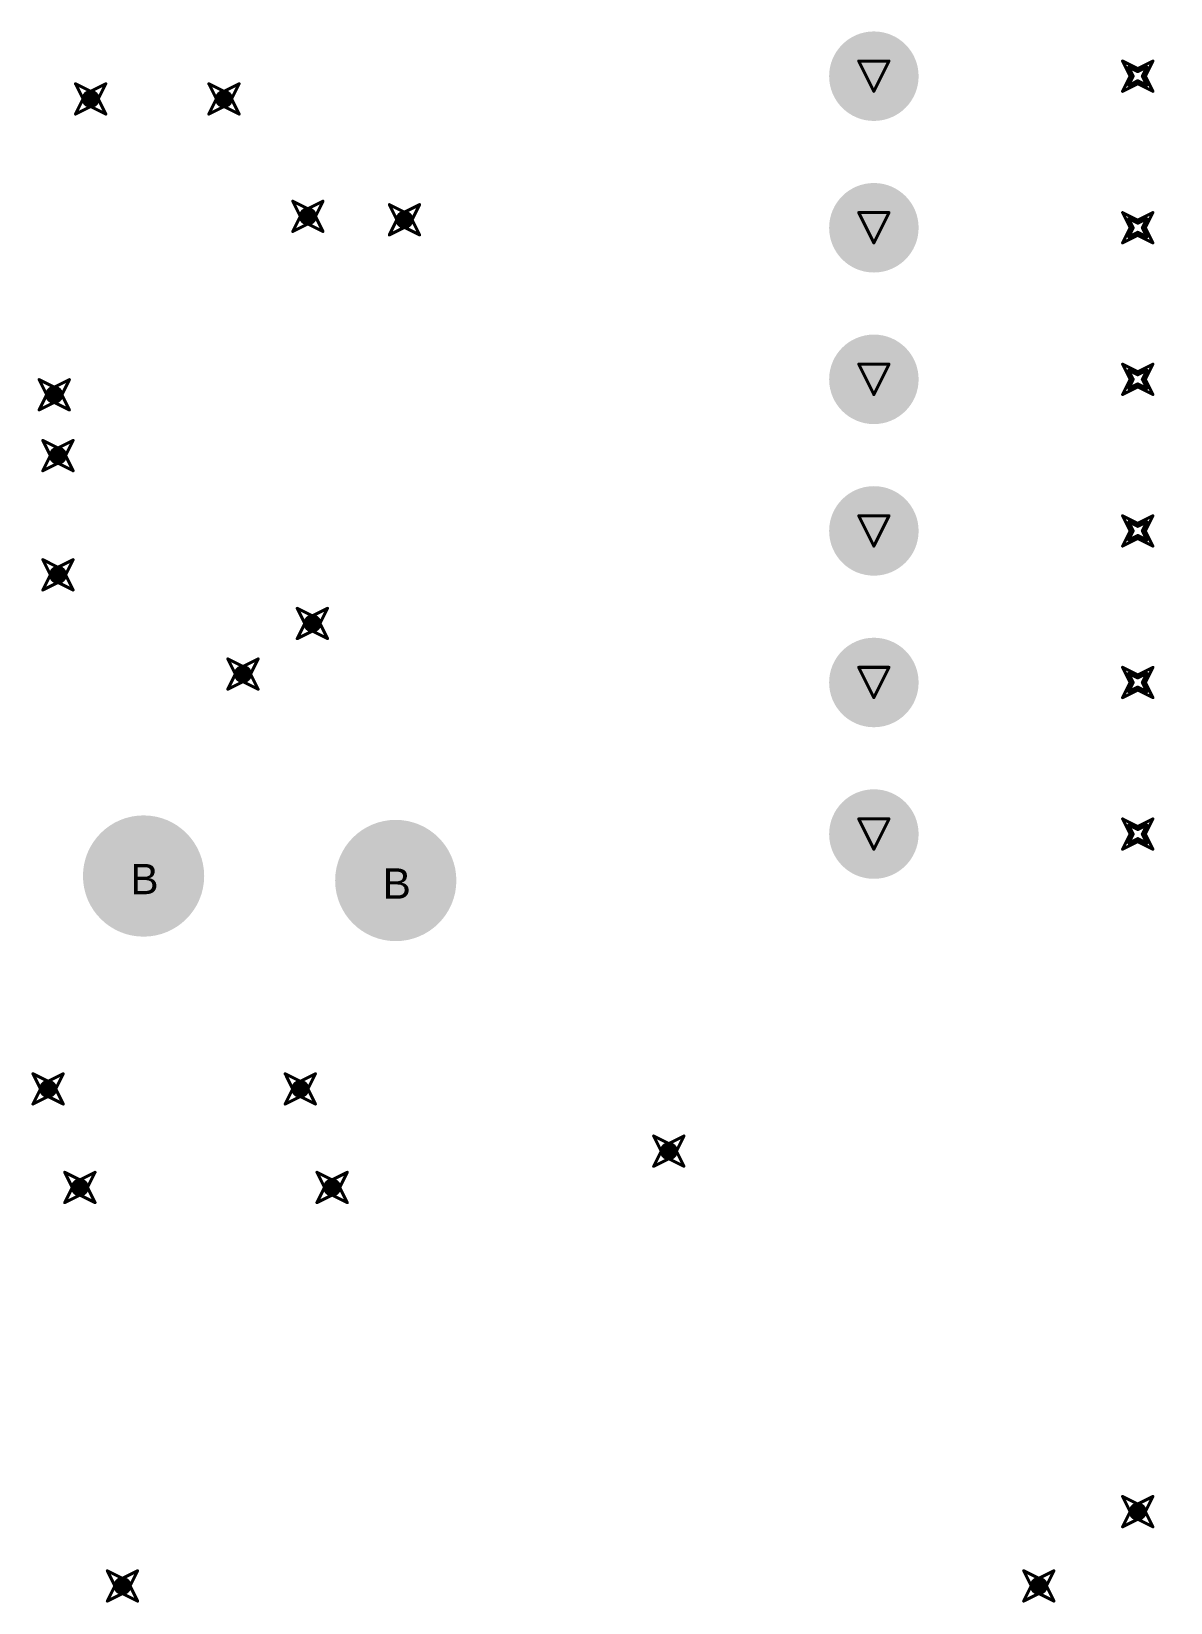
# Model space of a CAD drawing. Header units: millimetres. Extents: x -25 to 478, y -31 to 252.
# Drawn here: x 317.57 to 336.67, y 159.26 to 185.59 of the extents above; entities that cross this region are included whole.
import ezdxf

# ---------------------------------------------------------------- set-up
doc = ezdxf.new("R2010")
doc.units = ezdxf.units.MM
for name, color, linetype in [('DrillDrawing', 1, 'Continuous'), ('MultiLayer', 9, 'Continuous'), ('PadHoleLayer', 156, 'Continuous'), ('ViaHoleLayer', 16, 'Continuous')]:
    doc.layers.add(name, color=color, linetype=linetype)
doc.styles.add('Arial', font='', dxfattribs={"height": 0.2})
doc.styles.get('Arial').set_extended_font_data('Arial')

# ---------------------------------------------------------------- blocks, each defined once
blk = doc.blocks.new('KEYSTONE5002_279')
at = {"layer": 'MultiLayer'}
h = blk.add_hatch(color=9, dxfattribs=at)
edge = h.paths.add_edge_path()
edge.add_arc((0, 0), 1.016, 0, 360)
at = {"layer": 'PadHoleLayer'}
h = blk.add_hatch(color=156, dxfattribs=at)
edge = h.paths.add_edge_path()
edge.add_arc((0, 0), 0.508, 0, 360)
blk = doc.blocks.new('KEYSTONE5002_280')
at = {"layer": 'MultiLayer'}
h = blk.add_hatch(color=9, dxfattribs=at)
edge = h.paths.add_edge_path()
edge.add_arc((0, 0), 1.016, 0, 360)
at = {"layer": 'PadHoleLayer'}
h = blk.add_hatch(color=156, dxfattribs=at)
edge = h.paths.add_edge_path()
edge.add_arc((0, 0), 0.508, 0, 360)
blk = doc.blocks.new('HDR1X15_504')
at = {"layer": 'MultiLayer'}
h = blk.add_hatch(color=9, dxfattribs=at)
edge = h.paths.add_edge_path()
edge.add_arc((22.86, 0), 0.75, 0, 360)
h = blk.add_hatch(color=9, dxfattribs=at)
edge = h.paths.add_edge_path()
edge.add_arc((25.4, 0), 0.75, 0, 360)
h = blk.add_hatch(color=9, dxfattribs=at)
edge = h.paths.add_edge_path()
edge.add_arc((27.94, 0), 0.75, 0, 360)
h = blk.add_hatch(color=9, dxfattribs=at)
edge = h.paths.add_edge_path()
edge.add_arc((30.48, 0), 0.75, 0, 360)
h = blk.add_hatch(color=9, dxfattribs=at)
edge = h.paths.add_edge_path()
edge.add_arc((33.02, 0), 0.75, 0, 360)
h = blk.add_hatch(color=9, dxfattribs=at)
edge = h.paths.add_edge_path()
edge.add_arc((35.56, 0), 0.75, 0, 360)
at = {"layer": 'PadHoleLayer'}
h = blk.add_hatch(color=156, dxfattribs=at)
edge = h.paths.add_edge_path()
edge.add_arc((22.86, 0), 0.45, 0, 360)
h = blk.add_hatch(color=156, dxfattribs=at)
edge = h.paths.add_edge_path()
edge.add_arc((25.4, 0), 0.45, 0, 360)
h = blk.add_hatch(color=156, dxfattribs=at)
edge = h.paths.add_edge_path()
edge.add_arc((27.94, 0), 0.45, 0, 360)
h = blk.add_hatch(color=156, dxfattribs=at)
edge = h.paths.add_edge_path()
edge.add_arc((30.48, 0), 0.45, 0, 360)
h = blk.add_hatch(color=156, dxfattribs=at)
edge = h.paths.add_edge_path()
edge.add_arc((33.02, 0), 0.45, 0, 360)
h = blk.add_hatch(color=156, dxfattribs=at)
edge = h.paths.add_edge_path()
edge.add_arc((35.56, 0), 0.45, 0, 360)
blk = doc.blocks.new('ESP32_LOLIN32_V1_506')
at = {"layer": 'PadHoleLayer'}
h = blk.add_hatch(color=156, dxfattribs=at)
edge = h.paths.add_edge_path()
edge.add_arc((0, -22.86), 0.55, 0, 360)
h = blk.add_hatch(color=156, dxfattribs=at)
edge = h.paths.add_edge_path()
edge.add_arc((0, -25.4), 0.55, 0, 360)
h = blk.add_hatch(color=156, dxfattribs=at)
edge = h.paths.add_edge_path()
edge.add_arc((0, -27.94), 0.55, 0, 360)
h = blk.add_hatch(color=156, dxfattribs=at)
edge = h.paths.add_edge_path()
edge.add_arc((0, -30.48), 0.55, 0, 360)
h = blk.add_hatch(color=156, dxfattribs=at)
edge = h.paths.add_edge_path()
edge.add_arc((0, -33.02), 0.55, 0, 360)
h = blk.add_hatch(color=156, dxfattribs=at)
edge = h.paths.add_edge_path()
edge.add_arc((0, -35.56), 0.55, 0, 360)

msp = doc.modelspace()

# ---------------------------------------------------------------- hatches: boundary and pattern name
at = {"layer": 'ViaHoleLayer'}
h = msp.add_hatch(color=16, dxfattribs=at)
edge = h.paths.add_edge_path()
edge.add_arc((318.567, 184.455), 0.15, 0, 360)
h = msp.add_hatch(color=16, dxfattribs=at)
edge = h.paths.add_edge_path()
edge.add_arc((320.802, 184.455), 0.15, 0, 360)
h = msp.add_hatch(color=16, dxfattribs=at)
edge = h.paths.add_edge_path()
edge.add_arc((322.208, 182.487), 0.15, 0, 360)
h = msp.add_hatch(color=16, dxfattribs=at)
edge = h.paths.add_edge_path()
edge.add_arc((323.827, 182.43), 0.15, 0, 360)
h = msp.add_hatch(color=16, dxfattribs=at)
edge = h.paths.add_edge_path()
edge.add_arc((317.957, 179.497), 0.15, 0, 360)
h = msp.add_hatch(color=16, dxfattribs=at)
edge = h.paths.add_edge_path()
edge.add_arc((318.019, 178.478), 0.15, 0, 360)
h = msp.add_hatch(color=16, dxfattribs=at)
edge = h.paths.add_edge_path()
edge.add_arc((318.019, 176.48), 0.15, 0, 360)
h = msp.add_hatch(color=16, dxfattribs=at)
edge = h.paths.add_edge_path()
edge.add_arc((322.284, 175.665), 0.15, 0, 360)
h = msp.add_hatch(color=16, dxfattribs=at)
edge = h.paths.add_edge_path()
edge.add_arc((321.12, 174.817), 0.15, 0, 360)
h = msp.add_hatch(color=16, dxfattribs=at)
edge = h.paths.add_edge_path()
edge.add_arc((317.854, 167.866), 0.15, 0, 360)
h = msp.add_hatch(color=16, dxfattribs=at)
edge = h.paths.add_edge_path()
edge.add_arc((322.081, 167.866), 0.15, 0, 360)
h = msp.add_hatch(color=16, dxfattribs=at)
edge = h.paths.add_edge_path()
edge.add_arc((328.258, 166.823), 0.15, 0, 360)
h = msp.add_hatch(color=16, dxfattribs=at)
edge = h.paths.add_edge_path()
edge.add_arc((318.387, 166.214), 0.15, 0, 360)
h = msp.add_hatch(color=16, dxfattribs=at)
edge = h.paths.add_edge_path()
edge.add_arc((322.614, 166.214), 0.15, 0, 360)
h = msp.add_hatch(color=16, dxfattribs=at)
edge = h.paths.add_edge_path()
edge.add_arc((336.118, 160.782), 0.15, 0, 360)
h = msp.add_hatch(color=16, dxfattribs=at)
edge = h.paths.add_edge_path()
edge.add_arc((319.1, 159.537), 0.15, 0, 360)
h = msp.add_hatch(color=16, dxfattribs=at)
edge = h.paths.add_edge_path()
edge.add_arc((334.46, 159.537), 0.15, 0, 360)

# ---------------------------------------------------------------- linework, layer by layer
at = {"layer": 'DrillDrawing', "const_width": 0.0508}
for points in [[(331.441, 185.09), (331.949, 185.09)], [(331.441, 185.09), (331.695, 184.582)], [(331.695, 184.582), (331.949, 185.09)], [(335.864, 185.09), (336.118, 184.963)], [(335.864, 185.09), (335.991, 184.836)], [(336.118, 184.963), (336.372, 185.09)], [(336.245, 184.836), (336.372, 185.09)], [(335.864, 184.582), (335.991, 184.836)], [(335.966, 184.988), (336.118, 184.912)], [(335.966, 184.988), (336.042, 184.836)], [(335.966, 184.683), (336.042, 184.836)], [(336.118, 184.912), (336.271, 184.988)], [(336.194, 184.836), (336.271, 184.988)], [(336.194, 184.836), (336.271, 184.683)], [(336.245, 184.836), (336.372, 184.582)], [(318.313, 184.709), (318.567, 184.582)], [(318.313, 184.709), (318.44, 184.455)], [(318.567, 184.582), (318.821, 184.709)], [(318.694, 184.455), (318.821, 184.709)], [(320.548, 184.709), (320.802, 184.582)], [(320.548, 184.709), (320.675, 184.455)], [(320.802, 184.582), (321.056, 184.709)], [(320.929, 184.455), (321.056, 184.709)], [(335.864, 184.582), (336.118, 184.709)], [(335.966, 184.683), (336.118, 184.76)], [(336.118, 184.76), (336.271, 184.683)], [(336.118, 184.709), (336.372, 184.582)], [(318.313, 184.201), (318.44, 184.455)], [(318.313, 184.201), (318.567, 184.328)], [(318.567, 184.328), (318.821, 184.201)], [(318.694, 184.455), (318.821, 184.201)], [(320.548, 184.201), (320.675, 184.455)], [(320.548, 184.201), (320.802, 184.328)], [(320.802, 184.328), (321.056, 184.201)], [(320.929, 184.455), (321.056, 184.201)], [(321.954, 182.741), (322.208, 182.614)], [(321.954, 182.741), (322.081, 182.487)], [(322.208, 182.614), (322.462, 182.741)], [(322.335, 182.487), (322.462, 182.741)], [(321.954, 182.233), (322.081, 182.487)], [(322.335, 182.487), (322.462, 182.233)], [(323.573, 182.684), (323.827, 182.557)], [(323.573, 182.684), (323.7, 182.43)], [(323.573, 182.176), (323.7, 182.43)], [(323.827, 182.557), (324.081, 182.684)], [(323.954, 182.43), (324.081, 182.684)], [(323.954, 182.43), (324.081, 182.176)], [(331.441, 182.55), (331.949, 182.55)], [(331.441, 182.55), (331.695, 182.042)], [(331.695, 182.042), (331.949, 182.55)], [(335.864, 182.55), (336.118, 182.423)], [(335.864, 182.55), (335.991, 182.296)], [(335.966, 182.448), (336.118, 182.372)], [(335.966, 182.448), (336.042, 182.296)], [(336.118, 182.423), (336.372, 182.55)], [(336.118, 182.372), (336.271, 182.448)], [(336.194, 182.296), (336.271, 182.448)], [(336.245, 182.296), (336.372, 182.55)], [(321.954, 182.233), (322.208, 182.36)], [(322.208, 182.36), (322.462, 182.233)], [(323.573, 182.176), (323.827, 182.303)], [(323.827, 182.303), (324.081, 182.176)], [(335.864, 182.042), (335.991, 182.296)], [(335.864, 182.042), (336.118, 182.169)], [(335.966, 182.143), (336.042, 182.296)], [(335.966, 182.143), (336.118, 182.22)], [(336.118, 182.22), (336.271, 182.143)], [(336.118, 182.169), (336.372, 182.042)], [(336.194, 182.296), (336.271, 182.143)], [(336.245, 182.296), (336.372, 182.042)], [(331.441, 180.01), (331.949, 180.01)], [(331.441, 180.01), (331.695, 179.502)], [(331.695, 179.502), (331.949, 180.01)], [(335.864, 180.01), (336.118, 179.883)], [(335.864, 180.01), (335.991, 179.756)], [(335.966, 179.908), (336.118, 179.832)], [(335.966, 179.908), (336.042, 179.756)], [(336.118, 179.883), (336.372, 180.01)], [(336.118, 179.832), (336.271, 179.908)], [(336.194, 179.756), (336.271, 179.908)], [(336.245, 179.756), (336.372, 180.01)], [(317.703, 179.751), (317.957, 179.624)], [(317.703, 179.751), (317.83, 179.497)], [(317.957, 179.624), (318.211, 179.751)], [(318.084, 179.497), (318.211, 179.751)], [(335.864, 179.502), (335.991, 179.756)], [(335.864, 179.502), (336.118, 179.629)], [(335.966, 179.603), (336.042, 179.756)], [(335.966, 179.603), (336.118, 179.68)], [(336.118, 179.68), (336.271, 179.603)], [(336.118, 179.629), (336.372, 179.502)], [(336.194, 179.756), (336.271, 179.603)], [(336.245, 179.756), (336.372, 179.502)], [(317.703, 179.243), (317.83, 179.497)], [(317.703, 179.243), (317.957, 179.37)], [(317.957, 179.37), (318.211, 179.243)], [(318.084, 179.497), (318.211, 179.243)], [(317.765, 178.732), (318.019, 178.605)], [(317.765, 178.732), (317.892, 178.478)], [(318.019, 178.605), (318.273, 178.732)], [(318.146, 178.478), (318.273, 178.732)], [(317.765, 178.224), (317.892, 178.478)], [(317.765, 178.224), (318.019, 178.351)], [(318.019, 178.351), (318.273, 178.224)], [(318.146, 178.478), (318.273, 178.224)], [(331.441, 177.47), (331.949, 177.47)], [(331.441, 177.47), (331.695, 176.962)], [(331.695, 176.962), (331.949, 177.47)], [(335.864, 177.47), (336.118, 177.343)], [(335.864, 177.47), (335.991, 177.216)], [(336.118, 177.343), (336.372, 177.47)], [(336.245, 177.216), (336.372, 177.47)], [(335.864, 176.962), (335.991, 177.216)], [(335.966, 177.368), (336.118, 177.292)], [(335.966, 177.368), (336.042, 177.216)], [(335.966, 177.063), (336.042, 177.216)], [(336.118, 177.292), (336.271, 177.368)], [(336.194, 177.216), (336.271, 177.368)], [(336.194, 177.216), (336.271, 177.063)], [(336.245, 177.216), (336.372, 176.962)], [(335.864, 176.962), (336.118, 177.089)], [(335.966, 177.063), (336.118, 177.14)], [(336.118, 177.14), (336.271, 177.063)], [(336.118, 177.089), (336.372, 176.962)], [(317.765, 176.734), (318.019, 176.607)], [(317.765, 176.734), (317.892, 176.48)], [(318.019, 176.607), (318.273, 176.734)], [(318.146, 176.48), (318.273, 176.734)], [(317.765, 176.226), (317.892, 176.48)], [(318.146, 176.48), (318.273, 176.226)], [(317.765, 176.226), (318.019, 176.353)], [(318.019, 176.353), (318.273, 176.226)], [(322.03, 175.919), (322.284, 175.792)], [(322.03, 175.919), (322.157, 175.665)], [(322.284, 175.792), (322.538, 175.919)], [(322.411, 175.665), (322.538, 175.919)], [(322.03, 175.411), (322.157, 175.665)], [(322.411, 175.665), (322.538, 175.411)], [(322.03, 175.411), (322.284, 175.538)], [(322.284, 175.538), (322.538, 175.411)], [(320.866, 175.071), (321.12, 174.944)], [(320.866, 175.071), (320.993, 174.817)], [(321.12, 174.944), (321.374, 175.071)], [(321.247, 174.817), (321.374, 175.071)], [(320.866, 174.563), (320.993, 174.817)], [(321.247, 174.817), (321.374, 174.563)], [(331.441, 174.93), (331.949, 174.93)], [(331.441, 174.93), (331.695, 174.422)], [(331.695, 174.422), (331.949, 174.93)], [(335.864, 174.93), (336.118, 174.803)], [(335.864, 174.93), (335.991, 174.676)], [(335.966, 174.828), (336.118, 174.752)], [(335.966, 174.828), (336.042, 174.676)], [(336.118, 174.803), (336.372, 174.93)], [(336.118, 174.752), (336.271, 174.828)], [(336.194, 174.676), (336.271, 174.828)], [(336.245, 174.676), (336.372, 174.93)], [(320.866, 174.563), (321.12, 174.69)], [(321.12, 174.69), (321.374, 174.563)], [(335.864, 174.422), (335.991, 174.676)], [(335.864, 174.422), (336.118, 174.549)], [(335.966, 174.523), (336.042, 174.676)], [(335.966, 174.523), (336.118, 174.6)], [(336.118, 174.6), (336.271, 174.523)], [(336.118, 174.549), (336.372, 174.422)], [(336.194, 174.676), (336.271, 174.523)], [(336.245, 174.676), (336.372, 174.422)], [(331.441, 172.39), (331.949, 172.39)], [(331.441, 172.39), (331.695, 171.882)], [(331.695, 171.882), (331.949, 172.39)], [(335.864, 172.39), (336.118, 172.263)], [(335.864, 172.39), (335.991, 172.136)], [(335.966, 172.288), (336.118, 172.212)], [(335.966, 172.288), (336.042, 172.136)], [(336.118, 172.263), (336.372, 172.39)], [(336.118, 172.212), (336.271, 172.288)], [(336.194, 172.136), (336.271, 172.288)], [(336.245, 172.136), (336.372, 172.39)], [(335.864, 171.882), (335.991, 172.136)], [(335.864, 171.882), (336.118, 172.009)], [(335.966, 171.983), (336.042, 172.136)], [(335.966, 171.983), (336.118, 172.06)], [(336.118, 172.06), (336.271, 171.983)], [(336.118, 172.009), (336.372, 171.882)], [(336.194, 172.136), (336.271, 171.983)], [(336.245, 172.136), (336.372, 171.882)], [(317.6, 168.12), (317.854, 167.993)], [(317.6, 168.12), (317.727, 167.866)], [(317.854, 167.993), (318.108, 168.12)], [(317.981, 167.866), (318.108, 168.12)], [(321.827, 168.12), (322.081, 167.993)], [(321.827, 168.12), (321.954, 167.866)], [(322.081, 167.993), (322.335, 168.12)], [(322.208, 167.866), (322.335, 168.12)], [(317.6, 167.612), (317.727, 167.866)], [(317.6, 167.612), (317.854, 167.739)], [(317.854, 167.739), (318.108, 167.612)], [(317.981, 167.866), (318.108, 167.612)], [(321.827, 167.612), (321.954, 167.866)], [(321.827, 167.612), (322.081, 167.739)], [(322.081, 167.739), (322.335, 167.612)], [(322.208, 167.866), (322.335, 167.612)], [(328.004, 167.077), (328.258, 166.95)], [(328.004, 167.077), (328.131, 166.823)], [(328.258, 166.95), (328.512, 167.077)], [(328.385, 166.823), (328.512, 167.077)], [(328.004, 166.569), (328.131, 166.823)], [(328.004, 166.569), (328.258, 166.696)], [(328.258, 166.696), (328.512, 166.569)], [(328.385, 166.823), (328.512, 166.569)], [(318.133, 166.468), (318.387, 166.341)], [(318.133, 166.468), (318.26, 166.214)], [(318.387, 166.341), (318.641, 166.468)], [(318.514, 166.214), (318.641, 166.468)], [(322.36, 166.468), (322.614, 166.341)], [(322.36, 166.468), (322.487, 166.214)], [(322.614, 166.341), (322.868, 166.468)], [(322.741, 166.214), (322.868, 166.468)], [(318.133, 165.96), (318.26, 166.214)], [(318.514, 166.214), (318.641, 165.96)], [(322.36, 165.96), (322.487, 166.214)], [(322.741, 166.214), (322.868, 165.96)], [(318.133, 165.96), (318.387, 166.087)], [(318.387, 166.087), (318.641, 165.96)], [(322.36, 165.96), (322.614, 166.087)], [(322.614, 166.087), (322.868, 165.96)], [(335.864, 161.036), (336.118, 160.909)], [(335.864, 161.036), (335.991, 160.782)], [(336.118, 160.909), (336.372, 161.036)], [(336.245, 160.782), (336.372, 161.036)], [(335.864, 160.528), (335.991, 160.782)], [(335.864, 160.528), (336.118, 160.655)], [(336.118, 160.655), (336.372, 160.528)], [(336.245, 160.782), (336.372, 160.528)], [(318.846, 159.791), (319.1, 159.664)], [(318.846, 159.791), (318.973, 159.537)], [(319.1, 159.664), (319.354, 159.791)], [(319.227, 159.537), (319.354, 159.791)], [(334.206, 159.791), (334.46, 159.664)], [(334.206, 159.791), (334.333, 159.537)], [(334.46, 159.664), (334.714, 159.791)], [(334.587, 159.537), (334.714, 159.791)], [(318.846, 159.283), (318.973, 159.537)], [(319.227, 159.537), (319.354, 159.283)], [(334.206, 159.283), (334.333, 159.537)], [(334.587, 159.537), (334.714, 159.283)], [(318.846, 159.283), (319.1, 159.41)], [(319.1, 159.41), (319.354, 159.283)], [(334.206, 159.283), (334.46, 159.41)], [(334.46, 159.41), (334.714, 159.283)]]:
    msp.add_lwpolyline(points, dxfattribs=at)
at = {"layer": 'DrillDrawing', "const_width": 0.0254}
for points in [[(331.428, 185.09, 1), (331.453, 185.09, 1)], [(331.428, 185.09, 1), (331.453, 185.09, 1)], [(331.936, 185.09, 1), (331.961, 185.09, 1)], [(331.936, 185.09, 1), (331.961, 185.09, 1)], [(335.851, 185.09, 1), (335.877, 185.09, 1)], [(335.851, 185.09, 1), (335.877, 185.09, 1)], [(336.36, 185.09, 1), (336.385, 185.09, 1)], [(336.36, 185.09, 1), (336.385, 185.09, 1)], [(335.953, 184.988, 1), (335.978, 184.988, 1)], [(335.953, 184.988, 1), (335.978, 184.988, 1)], [(335.978, 184.836, 1), (336.004, 184.836, 1)], [(335.978, 184.836, 1), (336.004, 184.836, 1)], [(336.029, 184.836, 1), (336.055, 184.836, 1)], [(336.029, 184.836, 1), (336.055, 184.836, 1)], [(336.106, 184.963, 1), (336.131, 184.963, 1)], [(336.106, 184.963, 1), (336.131, 184.963, 1)], [(336.106, 184.912, 1), (336.131, 184.912, 1)], [(336.106, 184.912, 1), (336.131, 184.912, 1)], [(336.182, 184.836, 1), (336.207, 184.836, 1)], [(336.182, 184.836, 1), (336.207, 184.836, 1)], [(336.233, 184.836, 1), (336.258, 184.836, 1)], [(336.233, 184.836, 1), (336.258, 184.836, 1)], [(336.258, 184.988, 1), (336.283, 184.988, 1)], [(336.258, 184.988, 1), (336.283, 184.988, 1)], [(318.3, 184.709, 1), (318.325, 184.709, 1)], [(318.3, 184.709, 1), (318.325, 184.709, 1)], [(318.554, 184.582, 1), (318.579, 184.582, 1)], [(318.554, 184.582, 1), (318.579, 184.582, 1)], [(318.808, 184.709, 1), (318.834, 184.709, 1)], [(318.808, 184.709, 1), (318.834, 184.709, 1)], [(320.535, 184.709, 1), (320.561, 184.709, 1)], [(320.535, 184.709, 1), (320.561, 184.709, 1)], [(320.789, 184.582, 1), (320.815, 184.582, 1)], [(320.789, 184.582, 1), (320.815, 184.582, 1)], [(321.043, 184.709, 1), (321.069, 184.709, 1)], [(321.043, 184.709, 1), (321.069, 184.709, 1)], [(331.682, 184.582, 1), (331.707, 184.582, 1)], [(331.682, 184.582, 1), (331.707, 184.582, 1)], [(335.851, 184.582, 1), (335.877, 184.582, 1)], [(335.851, 184.582, 1), (335.877, 184.582, 1)], [(335.953, 184.683, 1), (335.978, 184.683, 1)], [(335.953, 184.683, 1), (335.978, 184.683, 1)], [(336.106, 184.76, 1), (336.131, 184.76, 1)], [(336.106, 184.76, 1), (336.131, 184.76, 1)], [(336.106, 184.709, 1), (336.131, 184.709, 1)], [(336.106, 184.709, 1), (336.131, 184.709, 1)], [(336.258, 184.683, 1), (336.283, 184.683, 1)], [(336.258, 184.683, 1), (336.283, 184.683, 1)], [(336.36, 184.582, 1), (336.385, 184.582, 1)], [(336.36, 184.582, 1), (336.385, 184.582, 1)], [(318.427, 184.455, 1), (318.452, 184.455, 1)], [(318.427, 184.455, 1), (318.452, 184.455, 1)], [(318.554, 184.328, 1), (318.579, 184.328, 1)], [(318.554, 184.328, 1), (318.579, 184.328, 1)], [(318.681, 184.455, 1), (318.706, 184.455, 1)], [(318.681, 184.455, 1), (318.706, 184.455, 1)], [(320.662, 184.455, 1), (320.688, 184.455, 1)], [(320.662, 184.455, 1), (320.688, 184.455, 1)], [(320.789, 184.328, 1), (320.815, 184.328, 1)], [(320.789, 184.328, 1), (320.815, 184.328, 1)], [(320.916, 184.455, 1), (320.942, 184.455, 1)], [(320.916, 184.455, 1), (320.942, 184.455, 1)], [(318.3, 184.201, 1), (318.325, 184.201, 1)], [(318.3, 184.201, 1), (318.325, 184.201, 1)], [(318.808, 184.201, 1), (318.834, 184.201, 1)], [(318.808, 184.201, 1), (318.834, 184.201, 1)], [(320.535, 184.201, 1), (320.561, 184.201, 1)], [(320.535, 184.201, 1), (320.561, 184.201, 1)], [(321.043, 184.201, 1), (321.069, 184.201, 1)], [(321.043, 184.201, 1), (321.069, 184.201, 1)], [(321.941, 182.741, 1), (321.966, 182.741, 1)], [(321.941, 182.741, 1), (321.966, 182.741, 1)], [(322.449, 182.741, 1), (322.474, 182.741, 1)], [(322.449, 182.741, 1), (322.474, 182.741, 1)], [(322.068, 182.487, 1), (322.093, 182.487, 1)], [(322.068, 182.487, 1), (322.093, 182.487, 1)], [(322.195, 182.614, 1), (322.22, 182.614, 1)], [(322.195, 182.614, 1), (322.22, 182.614, 1)], [(322.322, 182.487, 1), (322.347, 182.487, 1)], [(322.322, 182.487, 1), (322.347, 182.487, 1)], [(323.561, 182.684, 1), (323.586, 182.684, 1)], [(323.561, 182.684, 1), (323.586, 182.684, 1)], [(323.688, 182.43, 1), (323.713, 182.43, 1)], [(323.688, 182.43, 1), (323.713, 182.43, 1)], [(323.815, 182.557, 1), (323.84, 182.557, 1)], [(323.815, 182.557, 1), (323.84, 182.557, 1)], [(323.942, 182.43, 1), (323.967, 182.43, 1)], [(323.942, 182.43, 1), (323.967, 182.43, 1)], [(324.069, 182.684, 1), (324.094, 182.684, 1)], [(324.069, 182.684, 1), (324.094, 182.684, 1)], [(331.428, 182.55, 1), (331.453, 182.55, 1)], [(331.428, 182.55, 1), (331.453, 182.55, 1)], [(331.936, 182.55, 1), (331.961, 182.55, 1)], [(331.936, 182.55, 1), (331.961, 182.55, 1)], [(335.851, 182.55, 1), (335.877, 182.55, 1)], [(335.851, 182.55, 1), (335.877, 182.55, 1)], [(335.953, 182.448, 1), (335.978, 182.448, 1)], [(335.953, 182.448, 1), (335.978, 182.448, 1)], [(336.258, 182.448, 1), (336.283, 182.448, 1)], [(336.258, 182.448, 1), (336.283, 182.448, 1)], [(336.36, 182.55, 1), (336.385, 182.55, 1)], [(336.36, 182.55, 1), (336.385, 182.55, 1)], [(321.941, 182.233, 1), (321.966, 182.233, 1)], [(321.941, 182.233, 1), (321.966, 182.233, 1)], [(322.195, 182.36, 1), (322.22, 182.36, 1)], [(322.195, 182.36, 1), (322.22, 182.36, 1)], [(322.449, 182.233, 1), (322.474, 182.233, 1)], [(322.449, 182.233, 1), (322.474, 182.233, 1)], [(323.561, 182.176, 1), (323.586, 182.176, 1)], [(323.561, 182.176, 1), (323.586, 182.176, 1)], [(323.815, 182.303, 1), (323.84, 182.303, 1)], [(323.815, 182.303, 1), (323.84, 182.303, 1)], [(324.069, 182.176, 1), (324.094, 182.176, 1)], [(324.069, 182.176, 1), (324.094, 182.176, 1)], [(335.978, 182.296, 1), (336.004, 182.296, 1)], [(335.978, 182.296, 1), (336.004, 182.296, 1)], [(336.029, 182.296, 1), (336.055, 182.296, 1)], [(336.029, 182.296, 1), (336.055, 182.296, 1)], [(336.106, 182.423, 1), (336.131, 182.423, 1)], [(336.106, 182.423, 1), (336.131, 182.423, 1)], [(336.106, 182.372, 1), (336.131, 182.372, 1)], [(336.106, 182.372, 1), (336.131, 182.372, 1)], [(336.106, 182.22, 1), (336.131, 182.22, 1)], [(336.106, 182.22, 1), (336.131, 182.22, 1)], [(336.106, 182.169, 1), (336.131, 182.169, 1)], [(336.106, 182.169, 1), (336.131, 182.169, 1)], [(336.182, 182.296, 1), (336.207, 182.296, 1)], [(336.182, 182.296, 1), (336.207, 182.296, 1)], [(336.233, 182.296, 1), (336.258, 182.296, 1)], [(336.233, 182.296, 1), (336.258, 182.296, 1)], [(331.682, 182.042, 1), (331.707, 182.042, 1)], [(331.682, 182.042, 1), (331.707, 182.042, 1)], [(335.851, 182.042, 1), (335.877, 182.042, 1)], [(335.851, 182.042, 1), (335.877, 182.042, 1)], [(335.953, 182.143, 1), (335.978, 182.143, 1)], [(335.953, 182.143, 1), (335.978, 182.143, 1)], [(336.258, 182.143, 1), (336.283, 182.143, 1)], [(336.258, 182.143, 1), (336.283, 182.143, 1)], [(336.36, 182.042, 1), (336.385, 182.042, 1)], [(336.36, 182.042, 1), (336.385, 182.042, 1)], [(331.428, 180.01, 1), (331.453, 180.01, 1)], [(331.428, 180.01, 1), (331.453, 180.01, 1)], [(331.936, 180.01, 1), (331.961, 180.01, 1)], [(331.936, 180.01, 1), (331.961, 180.01, 1)], [(335.851, 180.01, 1), (335.877, 180.01, 1)], [(335.851, 180.01, 1), (335.877, 180.01, 1)], [(335.953, 179.908, 1), (335.978, 179.908, 1)], [(335.953, 179.908, 1), (335.978, 179.908, 1)], [(336.106, 179.883, 1), (336.131, 179.883, 1)], [(336.106, 179.883, 1), (336.131, 179.883, 1)], [(336.106, 179.832, 1), (336.131, 179.832, 1)], [(336.106, 179.832, 1), (336.131, 179.832, 1)], [(336.258, 179.908, 1), (336.283, 179.908, 1)], [(336.258, 179.908, 1), (336.283, 179.908, 1)], [(336.36, 180.01, 1), (336.385, 180.01, 1)], [(336.36, 180.01, 1), (336.385, 180.01, 1)], [(317.69, 179.751, 1), (317.715, 179.751, 1)], [(317.69, 179.751, 1), (317.715, 179.751, 1)], [(317.944, 179.624, 1), (317.969, 179.624, 1)], [(317.944, 179.624, 1), (317.969, 179.624, 1)], [(318.198, 179.751, 1), (318.223, 179.751, 1)], [(318.198, 179.751, 1), (318.223, 179.751, 1)], [(335.953, 179.603, 1), (335.978, 179.603, 1)], [(335.953, 179.603, 1), (335.978, 179.603, 1)], [(335.978, 179.756, 1), (336.004, 179.756, 1)], [(335.978, 179.756, 1), (336.004, 179.756, 1)], [(336.029, 179.756, 1), (336.055, 179.756, 1)], [(336.029, 179.756, 1), (336.055, 179.756, 1)], [(336.106, 179.68, 1), (336.131, 179.68, 1)], [(336.106, 179.68, 1), (336.131, 179.68, 1)], [(336.106, 179.629, 1), (336.131, 179.629, 1)], [(336.106, 179.629, 1), (336.131, 179.629, 1)], [(336.182, 179.756, 1), (336.207, 179.756, 1)], [(336.182, 179.756, 1), (336.207, 179.756, 1)], [(336.233, 179.756, 1), (336.258, 179.756, 1)], [(336.233, 179.756, 1), (336.258, 179.756, 1)], [(336.258, 179.603, 1), (336.283, 179.603, 1)], [(336.258, 179.603, 1), (336.283, 179.603, 1)], [(317.817, 179.497, 1), (317.842, 179.497, 1)], [(317.817, 179.497, 1), (317.842, 179.497, 1)], [(317.944, 179.37, 1), (317.969, 179.37, 1)], [(317.944, 179.37, 1), (317.969, 179.37, 1)], [(318.071, 179.497, 1), (318.096, 179.497, 1)], [(318.071, 179.497, 1), (318.096, 179.497, 1)], [(331.682, 179.502, 1), (331.707, 179.502, 1)], [(331.682, 179.502, 1), (331.707, 179.502, 1)], [(335.851, 179.502, 1), (335.877, 179.502, 1)], [(335.851, 179.502, 1), (335.877, 179.502, 1)], [(336.36, 179.502, 1), (336.385, 179.502, 1)], [(336.36, 179.502, 1), (336.385, 179.502, 1)], [(317.69, 179.243, 1), (317.715, 179.243, 1)], [(317.69, 179.243, 1), (317.715, 179.243, 1)], [(318.198, 179.243, 1), (318.223, 179.243, 1)], [(318.198, 179.243, 1), (318.223, 179.243, 1)], [(317.752, 178.732, 1), (317.778, 178.732, 1)], [(317.752, 178.732, 1), (317.778, 178.732, 1)], [(318.006, 178.605, 1), (318.032, 178.605, 1)], [(318.006, 178.605, 1), (318.032, 178.605, 1)], [(318.26, 178.732, 1), (318.286, 178.732, 1)], [(318.26, 178.732, 1), (318.286, 178.732, 1)], [(317.752, 178.224, 1), (317.778, 178.224, 1)], [(317.752, 178.224, 1), (317.778, 178.224, 1)], [(317.879, 178.478, 1), (317.905, 178.478, 1)], [(317.879, 178.478, 1), (317.905, 178.478, 1)], [(318.006, 178.351, 1), (318.032, 178.351, 1)], [(318.006, 178.351, 1), (318.032, 178.351, 1)], [(318.133, 178.478, 1), (318.159, 178.478, 1)], [(318.133, 178.478, 1), (318.159, 178.478, 1)], [(318.26, 178.224, 1), (318.286, 178.224, 1)], [(318.26, 178.224, 1), (318.286, 178.224, 1)], [(331.428, 177.47, 1), (331.453, 177.47, 1)], [(331.428, 177.47, 1), (331.453, 177.47, 1)], [(331.936, 177.47, 1), (331.961, 177.47, 1)], [(331.936, 177.47, 1), (331.961, 177.47, 1)], [(335.851, 177.47, 1), (335.877, 177.47, 1)], [(335.851, 177.47, 1), (335.877, 177.47, 1)], [(336.36, 177.47, 1), (336.385, 177.47, 1)], [(336.36, 177.47, 1), (336.385, 177.47, 1)], [(335.953, 177.368, 1), (335.978, 177.368, 1)], [(335.953, 177.368, 1), (335.978, 177.368, 1)], [(335.978, 177.216, 1), (336.004, 177.216, 1)], [(335.978, 177.216, 1), (336.004, 177.216, 1)], [(336.029, 177.216, 1), (336.055, 177.216, 1)], [(336.029, 177.216, 1), (336.055, 177.216, 1)], [(336.106, 177.343, 1), (336.131, 177.343, 1)], [(336.106, 177.343, 1), (336.131, 177.343, 1)], [(336.106, 177.292, 1), (336.131, 177.292, 1)], [(336.106, 177.292, 1), (336.131, 177.292, 1)], [(336.182, 177.216, 1), (336.207, 177.216, 1)], [(336.182, 177.216, 1), (336.207, 177.216, 1)], [(336.233, 177.216, 1), (336.258, 177.216, 1)], [(336.233, 177.216, 1), (336.258, 177.216, 1)], [(336.258, 177.368, 1), (336.283, 177.368, 1)], [(336.258, 177.368, 1), (336.283, 177.368, 1)], [(331.682, 176.962, 1), (331.707, 176.962, 1)], [(331.682, 176.962, 1), (331.707, 176.962, 1)], [(335.851, 176.962, 1), (335.877, 176.962, 1)], [(335.851, 176.962, 1), (335.877, 176.962, 1)], [(335.953, 177.063, 1), (335.978, 177.063, 1)], [(335.953, 177.063, 1), (335.978, 177.063, 1)], [(336.106, 177.14, 1), (336.131, 177.14, 1)], [(336.106, 177.14, 1), (336.131, 177.14, 1)], [(336.106, 177.089, 1), (336.131, 177.089, 1)], [(336.106, 177.089, 1), (336.131, 177.089, 1)], [(336.258, 177.063, 1), (336.283, 177.063, 1)], [(336.258, 177.063, 1), (336.283, 177.063, 1)], [(336.36, 176.962, 1), (336.385, 176.962, 1)], [(336.36, 176.962, 1), (336.385, 176.962, 1)], [(317.752, 176.734, 1), (317.778, 176.734, 1)], [(317.752, 176.734, 1), (317.778, 176.734, 1)], [(318.26, 176.734, 1), (318.286, 176.734, 1)], [(318.26, 176.734, 1), (318.286, 176.734, 1)], [(317.879, 176.48, 1), (317.905, 176.48, 1)], [(317.879, 176.48, 1), (317.905, 176.48, 1)], [(318.006, 176.607, 1), (318.032, 176.607, 1)], [(318.006, 176.607, 1), (318.032, 176.607, 1)], [(318.133, 176.48, 1), (318.159, 176.48, 1)], [(318.133, 176.48, 1), (318.159, 176.48, 1)], [(317.752, 176.226, 1), (317.778, 176.226, 1)], [(317.752, 176.226, 1), (317.778, 176.226, 1)], [(318.006, 176.353, 1), (318.032, 176.353, 1)], [(318.006, 176.353, 1), (318.032, 176.353, 1)], [(318.26, 176.226, 1), (318.286, 176.226, 1)], [(318.26, 176.226, 1), (318.286, 176.226, 1)], [(322.017, 175.919, 1), (322.042, 175.919, 1)], [(322.017, 175.919, 1), (322.042, 175.919, 1)], [(322.525, 175.919, 1), (322.55, 175.919, 1)], [(322.525, 175.919, 1), (322.55, 175.919, 1)], [(322.144, 175.665, 1), (322.169, 175.665, 1)], [(322.144, 175.665, 1), (322.169, 175.665, 1)], [(322.271, 175.792, 1), (322.296, 175.792, 1)], [(322.271, 175.792, 1), (322.296, 175.792, 1)], [(322.398, 175.665, 1), (322.423, 175.665, 1)], [(322.398, 175.665, 1), (322.423, 175.665, 1)], [(322.017, 175.411, 1), (322.042, 175.411, 1)], [(322.017, 175.411, 1), (322.042, 175.411, 1)], [(322.271, 175.538, 1), (322.296, 175.538, 1)], [(322.271, 175.538, 1), (322.296, 175.538, 1)], [(322.525, 175.411, 1), (322.55, 175.411, 1)], [(322.525, 175.411, 1), (322.55, 175.411, 1)], [(320.854, 175.071, 1), (320.879, 175.071, 1)], [(320.854, 175.071, 1), (320.879, 175.071, 1)], [(321.362, 175.071, 1), (321.387, 175.071, 1)], [(321.362, 175.071, 1), (321.387, 175.071, 1)], [(320.981, 174.817, 1), (321.006, 174.817, 1)], [(320.981, 174.817, 1), (321.006, 174.817, 1)], [(321.108, 174.944, 1), (321.133, 174.944, 1)], [(321.108, 174.944, 1), (321.133, 174.944, 1)], [(321.235, 174.817, 1), (321.26, 174.817, 1)], [(321.235, 174.817, 1), (321.26, 174.817, 1)], [(331.428, 174.93, 1), (331.453, 174.93, 1)], [(331.428, 174.93, 1), (331.453, 174.93, 1)], [(331.936, 174.93, 1), (331.961, 174.93, 1)], [(331.936, 174.93, 1), (331.961, 174.93, 1)], [(335.851, 174.93, 1), (335.877, 174.93, 1)], [(335.851, 174.93, 1), (335.877, 174.93, 1)], [(335.953, 174.828, 1), (335.978, 174.828, 1)], [(335.953, 174.828, 1), (335.978, 174.828, 1)], [(336.106, 174.803, 1), (336.131, 174.803, 1)], [(336.106, 174.803, 1), (336.131, 174.803, 1)], [(336.258, 174.828, 1), (336.283, 174.828, 1)], [(336.258, 174.828, 1), (336.283, 174.828, 1)], [(336.36, 174.93, 1), (336.385, 174.93, 1)], [(336.36, 174.93, 1), (336.385, 174.93, 1)], [(320.854, 174.563, 1), (320.879, 174.563, 1)], [(320.854, 174.563, 1), (320.879, 174.563, 1)], [(321.108, 174.69, 1), (321.133, 174.69, 1)], [(321.108, 174.69, 1), (321.133, 174.69, 1)], [(321.362, 174.563, 1), (321.387, 174.563, 1)], [(321.362, 174.563, 1), (321.387, 174.563, 1)], [(335.978, 174.676, 1), (336.004, 174.676, 1)], [(335.978, 174.676, 1), (336.004, 174.676, 1)], [(336.029, 174.676, 1), (336.055, 174.676, 1)], [(336.029, 174.676, 1), (336.055, 174.676, 1)], [(336.106, 174.752, 1), (336.131, 174.752, 1)], [(336.106, 174.752, 1), (336.131, 174.752, 1)], [(336.106, 174.6, 1), (336.131, 174.6, 1)], [(336.106, 174.6, 1), (336.131, 174.6, 1)], [(336.106, 174.549, 1), (336.131, 174.549, 1)], [(336.106, 174.549, 1), (336.131, 174.549, 1)], [(336.182, 174.676, 1), (336.207, 174.676, 1)], [(336.182, 174.676, 1), (336.207, 174.676, 1)], [(336.233, 174.676, 1), (336.258, 174.676, 1)], [(336.233, 174.676, 1), (336.258, 174.676, 1)], [(331.682, 174.422, 1), (331.707, 174.422, 1)], [(331.682, 174.422, 1), (331.707, 174.422, 1)], [(335.851, 174.422, 1), (335.877, 174.422, 1)], [(335.851, 174.422, 1), (335.877, 174.422, 1)], [(335.953, 174.523, 1), (335.978, 174.523, 1)], [(335.953, 174.523, 1), (335.978, 174.523, 1)], [(336.258, 174.523, 1), (336.283, 174.523, 1)], [(336.258, 174.523, 1), (336.283, 174.523, 1)], [(336.36, 174.422, 1), (336.385, 174.422, 1)], [(336.36, 174.422, 1), (336.385, 174.422, 1)], [(331.428, 172.39, 1), (331.453, 172.39, 1)], [(331.428, 172.39, 1), (331.453, 172.39, 1)], [(331.936, 172.39, 1), (331.961, 172.39, 1)], [(331.936, 172.39, 1), (331.961, 172.39, 1)], [(335.851, 172.39, 1), (335.877, 172.39, 1)], [(335.851, 172.39, 1), (335.877, 172.39, 1)], [(335.953, 172.288, 1), (335.978, 172.288, 1)], [(335.953, 172.288, 1), (335.978, 172.288, 1)], [(336.106, 172.263, 1), (336.131, 172.263, 1)], [(336.106, 172.263, 1), (336.131, 172.263, 1)], [(336.106, 172.212, 1), (336.131, 172.212, 1)], [(336.106, 172.212, 1), (336.131, 172.212, 1)], [(336.258, 172.288, 1), (336.283, 172.288, 1)], [(336.258, 172.288, 1), (336.283, 172.288, 1)], [(336.36, 172.39, 1), (336.385, 172.39, 1)], [(336.36, 172.39, 1), (336.385, 172.39, 1)], [(335.953, 171.983, 1), (335.978, 171.983, 1)], [(335.953, 171.983, 1), (335.978, 171.983, 1)], [(335.978, 172.136, 1), (336.004, 172.136, 1)], [(335.978, 172.136, 1), (336.004, 172.136, 1)], [(336.029, 172.136, 1), (336.055, 172.136, 1)], [(336.029, 172.136, 1), (336.055, 172.136, 1)], [(336.106, 172.06, 1), (336.131, 172.06, 1)], [(336.106, 172.06, 1), (336.131, 172.06, 1)], [(336.106, 172.009, 1), (336.131, 172.009, 1)], [(336.106, 172.009, 1), (336.131, 172.009, 1)], [(336.182, 172.136, 1), (336.207, 172.136, 1)], [(336.182, 172.136, 1), (336.207, 172.136, 1)], [(336.233, 172.136, 1), (336.258, 172.136, 1)], [(336.233, 172.136, 1), (336.258, 172.136, 1)], [(336.258, 171.983, 1), (336.283, 171.983, 1)], [(336.258, 171.983, 1), (336.283, 171.983, 1)], [(331.682, 171.882, 1), (331.707, 171.882, 1)], [(331.682, 171.882, 1), (331.707, 171.882, 1)], [(335.851, 171.882, 1), (335.877, 171.882, 1)], [(335.851, 171.882, 1), (335.877, 171.882, 1)], [(336.36, 171.882, 1), (336.385, 171.882, 1)], [(336.36, 171.882, 1), (336.385, 171.882, 1)], [(317.587, 168.12, 1), (317.612, 168.12, 1)], [(317.587, 168.12, 1), (317.612, 168.12, 1)], [(317.841, 167.993, 1), (317.866, 167.993, 1)], [(317.841, 167.993, 1), (317.866, 167.993, 1)], [(318.095, 168.12, 1), (318.12, 168.12, 1)], [(318.095, 168.12, 1), (318.12, 168.12, 1)], [(321.814, 168.12, 1), (321.839, 168.12, 1)], [(321.814, 168.12, 1), (321.839, 168.12, 1)], [(322.068, 167.993, 1), (322.093, 167.993, 1)], [(322.068, 167.993, 1), (322.093, 167.993, 1)], [(322.322, 168.12, 1), (322.347, 168.12, 1)], [(322.322, 168.12, 1), (322.347, 168.12, 1)], [(317.714, 167.866, 1), (317.739, 167.866, 1)], [(317.714, 167.866, 1), (317.739, 167.866, 1)], [(317.841, 167.739, 1), (317.866, 167.739, 1)], [(317.841, 167.739, 1), (317.866, 167.739, 1)], [(317.968, 167.866, 1), (317.993, 167.866, 1)], [(317.968, 167.866, 1), (317.993, 167.866, 1)], [(321.941, 167.866, 1), (321.966, 167.866, 1)], [(321.941, 167.866, 1), (321.966, 167.866, 1)], [(322.068, 167.739, 1), (322.093, 167.739, 1)], [(322.068, 167.739, 1), (322.093, 167.739, 1)], [(322.195, 167.866, 1), (322.22, 167.866, 1)], [(322.195, 167.866, 1), (322.22, 167.866, 1)], [(317.587, 167.612, 1), (317.612, 167.612, 1)], [(317.587, 167.612, 1), (317.612, 167.612, 1)], [(318.095, 167.612, 1), (318.12, 167.612, 1)], [(318.095, 167.612, 1), (318.12, 167.612, 1)], [(321.814, 167.612, 1), (321.839, 167.612, 1)], [(321.814, 167.612, 1), (321.839, 167.612, 1)], [(322.322, 167.612, 1), (322.347, 167.612, 1)], [(322.322, 167.612, 1), (322.347, 167.612, 1)], [(327.991, 167.077, 1), (328.016, 167.077, 1)], [(327.991, 167.077, 1), (328.016, 167.077, 1)], [(328.245, 166.95, 1), (328.27, 166.95, 1)], [(328.245, 166.95, 1), (328.27, 166.95, 1)], [(328.499, 167.077, 1), (328.524, 167.077, 1)], [(328.499, 167.077, 1), (328.524, 167.077, 1)], [(328.118, 166.823, 1), (328.143, 166.823, 1)], [(328.118, 166.823, 1), (328.143, 166.823, 1)], [(328.245, 166.696, 1), (328.27, 166.696, 1)], [(328.245, 166.696, 1), (328.27, 166.696, 1)], [(328.372, 166.823, 1), (328.397, 166.823, 1)], [(328.372, 166.823, 1), (328.397, 166.823, 1)], [(318.12, 166.468, 1), (318.146, 166.468, 1)], [(318.12, 166.468, 1), (318.146, 166.468, 1)], [(318.628, 166.468, 1), (318.654, 166.468, 1)], [(318.628, 166.468, 1), (318.654, 166.468, 1)], [(322.347, 166.468, 1), (322.373, 166.468, 1)], [(322.347, 166.468, 1), (322.373, 166.468, 1)], [(322.855, 166.468, 1), (322.881, 166.468, 1)], [(322.855, 166.468, 1), (322.881, 166.468, 1)], [(327.991, 166.569, 1), (328.016, 166.569, 1)], [(327.991, 166.569, 1), (328.016, 166.569, 1)], [(328.499, 166.569, 1), (328.524, 166.569, 1)], [(328.499, 166.569, 1), (328.524, 166.569, 1)], [(318.247, 166.214, 1), (318.273, 166.214, 1)], [(318.247, 166.214, 1), (318.273, 166.214, 1)], [(318.374, 166.341, 1), (318.4, 166.341, 1)], [(318.374, 166.341, 1), (318.4, 166.341, 1)], [(318.501, 166.214, 1), (318.527, 166.214, 1)], [(318.501, 166.214, 1), (318.527, 166.214, 1)], [(322.474, 166.214, 1), (322.5, 166.214, 1)], [(322.474, 166.214, 1), (322.5, 166.214, 1)], [(322.601, 166.341, 1), (322.627, 166.341, 1)], [(322.601, 166.341, 1), (322.627, 166.341, 1)], [(322.728, 166.214, 1), (322.754, 166.214, 1)], [(322.728, 166.214, 1), (322.754, 166.214, 1)], [(318.12, 165.96, 1), (318.146, 165.96, 1)], [(318.12, 165.96, 1), (318.146, 165.96, 1)], [(318.374, 166.087, 1), (318.4, 166.087, 1)], [(318.374, 166.087, 1), (318.4, 166.087, 1)], [(318.628, 165.96, 1), (318.654, 165.96, 1)], [(318.628, 165.96, 1), (318.654, 165.96, 1)], [(322.347, 165.96, 1), (322.373, 165.96, 1)], [(322.347, 165.96, 1), (322.373, 165.96, 1)], [(322.601, 166.087, 1), (322.627, 166.087, 1)], [(322.601, 166.087, 1), (322.627, 166.087, 1)], [(322.855, 165.96, 1), (322.881, 165.96, 1)], [(322.855, 165.96, 1), (322.881, 165.96, 1)], [(335.851, 161.036, 1), (335.877, 161.036, 1)], [(335.851, 161.036, 1), (335.877, 161.036, 1)], [(336.106, 160.909, 1), (336.131, 160.909, 1)], [(336.106, 160.909, 1), (336.131, 160.909, 1)], [(336.36, 161.036, 1), (336.385, 161.036, 1)], [(336.36, 161.036, 1), (336.385, 161.036, 1)], [(335.978, 160.782, 1), (336.004, 160.782, 1)], [(335.978, 160.782, 1), (336.004, 160.782, 1)], [(336.106, 160.655, 1), (336.131, 160.655, 1)], [(336.106, 160.655, 1), (336.131, 160.655, 1)], [(336.233, 160.782, 1), (336.258, 160.782, 1)], [(336.233, 160.782, 1), (336.258, 160.782, 1)], [(335.851, 160.528, 1), (335.877, 160.528, 1)], [(335.851, 160.528, 1), (335.877, 160.528, 1)], [(336.36, 160.528, 1), (336.385, 160.528, 1)], [(336.36, 160.528, 1), (336.385, 160.528, 1)], [(318.834, 159.791, 1), (318.859, 159.791, 1)], [(318.834, 159.791, 1), (318.859, 159.791, 1)], [(319.341, 159.791, 1), (319.367, 159.791, 1)], [(319.341, 159.791, 1), (319.367, 159.791, 1)], [(334.193, 159.791, 1), (334.218, 159.791, 1)], [(334.193, 159.791, 1), (334.218, 159.791, 1)], [(334.701, 159.791, 1), (334.726, 159.791, 1)], [(334.701, 159.791, 1), (334.726, 159.791, 1)], [(318.961, 159.537, 1), (318.986, 159.537, 1)], [(318.961, 159.537, 1), (318.986, 159.537, 1)], [(319.087, 159.664, 1), (319.113, 159.664, 1)], [(319.087, 159.664, 1), (319.113, 159.664, 1)], [(319.214, 159.537, 1), (319.24, 159.537, 1)], [(319.214, 159.537, 1), (319.24, 159.537, 1)], [(334.32, 159.537, 1), (334.345, 159.537, 1)], [(334.32, 159.537, 1), (334.345, 159.537, 1)], [(334.447, 159.664, 1), (334.472, 159.664, 1)], [(334.447, 159.664, 1), (334.472, 159.664, 1)], [(334.574, 159.537, 1), (334.599, 159.537, 1)], [(334.574, 159.537, 1), (334.599, 159.537, 1)], [(318.834, 159.283, 1), (318.859, 159.283, 1)], [(318.834, 159.283, 1), (318.859, 159.283, 1)], [(319.087, 159.41, 1), (319.113, 159.41, 1)], [(319.087, 159.41, 1), (319.113, 159.41, 1)], [(319.341, 159.283, 1), (319.367, 159.283, 1)], [(319.341, 159.283, 1), (319.367, 159.283, 1)], [(334.193, 159.283, 1), (334.218, 159.283, 1)], [(334.193, 159.283, 1), (334.218, 159.283, 1)], [(334.447, 159.41, 1), (334.472, 159.41, 1)], [(334.447, 159.41, 1), (334.472, 159.41, 1)], [(334.701, 159.283, 1), (334.726, 159.283, 1)], [(334.701, 159.283, 1), (334.726, 159.283, 1)]]:
    msp.add_lwpolyline(points, format="xyb", close=True, dxfattribs=at)

# ---------------------------------------------------------------- block references
for name, p, rotation in [('HDR1X15_504', (331.695, 207.696), 270), ('ESP32_LOLIN32_V1_506', (336.118, 207.696), 360), ('KEYSTONE5002_280', (319.454, 171.433), 180), ('KEYSTONE5002_279', (323.681, 171.358), 180)]:
    msp.add_blockref(name, p, dxfattribs=dict(rotation=rotation))

# ---------------------------------------------------------------- texts
at = {"layer": 'DrillDrawing', "style": 'Arial'}
for p in [(319.233, 171.128), (323.461, 171.053)]:
    msp.add_text('B', height=0.508, dxfattribs=at).set_placement(p)

doc.saveas('drawing.dxf')
